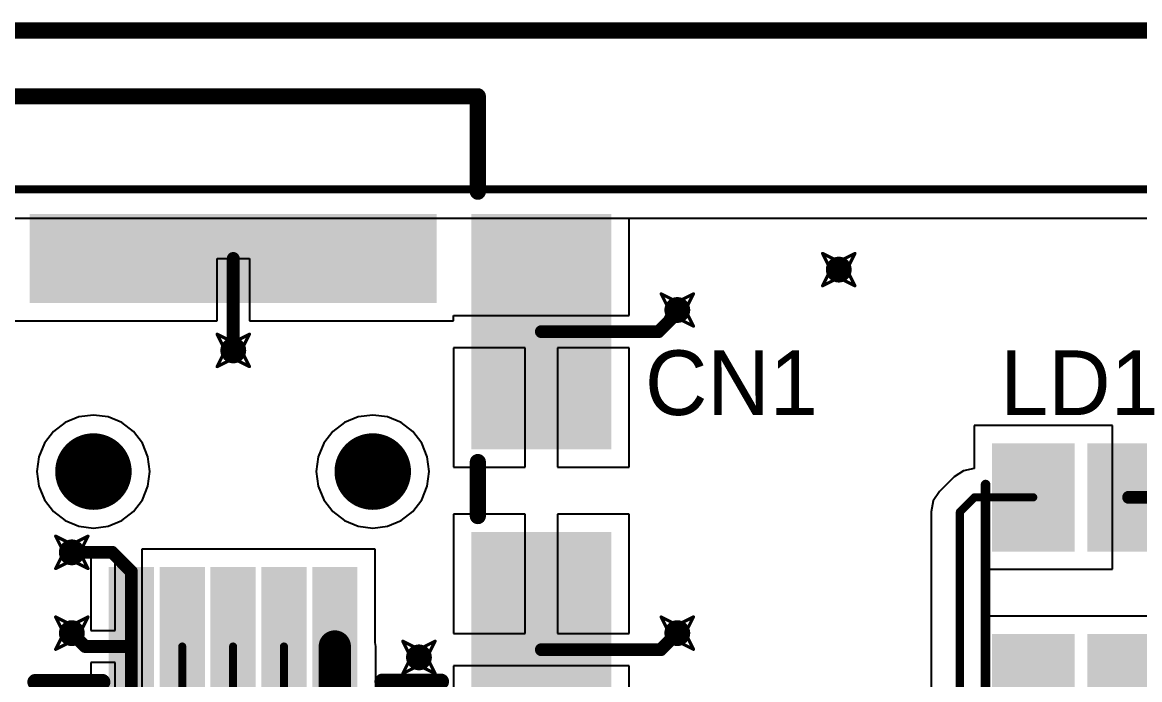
# Model space of a CAD drawing. Header units: millimetres. Extents: x 2.26 to 6.57, y 1.2 to 4.64.
# Drawn here: x 4.203 to 4.895, y 4.149 to 4.556 of the extents above; entities that cross this region are included whole.
import ezdxf

# ---------------------------------------------------------------- set-up
doc = ezdxf.new("R2010")
doc.units = ezdxf.units.MM
doc.header["$MEASUREMENT"] = 0
for name, color, linetype in [('BottomLayer', 5, 'Continuous'), ('BottomSolder', 6, 'Continuous'), ('DrillDrawing', 1, 'Continuous'), ('KeepOutLayer', 6, 'Continuous'), ('Mechanical1', 6, 'Continuous'), ('MultiLayer', 9, 'Continuous'), ('PadHoleLayer', 156, 'Continuous'), ('TopLayer', 1, 'Continuous'), ('TopOverlay', 2, 'Continuous'), ('TopPaste', 8, 'Continuous'), ('TopSolder', 216, 'Continuous'), ('ViaHoleLayer', 16, 'Continuous')]:
    doc.layers.add(name, color=color, linetype=linetype)

# ---------------------------------------------------------------- blocks, each defined once
blk = doc.blocks.new('USB_MINI_B_SMD_90')
at = {"layer": 'BottomLayer', "const_width": 0.01969}
for points in [[(-0.09646, 0, 1), (-0.07677, 0, 1)], [(0.07654, 0, 1), (0.09623, 0, 1)]]:
    blk.add_lwpolyline(points, format="xyb", close=True, dxfattribs=at)
at = {"layer": 'BottomSolder', "const_width": 0.02369}
for points in [[(-0.09846, 0, 1), (-0.07477, 0, 1)], [(0.07454, 0, 1), (0.09823, 0, 1)]]:
    blk.add_lwpolyline(points, format="xyb", close=True, dxfattribs=at)
at = {"layer": 'MultiLayer', "const_width": 0.01969}
for points in [[(-0.09646, 0, 1), (-0.07677, 0, 1)], [(0.07654, 0, 1), (0.09623, 0, 1)]]:
    blk.add_lwpolyline(points, format="xyb", close=True, dxfattribs=at)
at = {"layer": 'PadHoleLayer', "const_width": 0.01969}
for points in [[(-0.09646, 0, 1), (-0.07677, 0, 1)], [(0.07654, 0, 1), (0.09623, 0, 1)]]:
    blk.add_lwpolyline(points, format="xyb", close=True, dxfattribs=at)
at = {"layer": 'TopLayer', "const_width": 0.01969}
for points in [[(-0.09646, 0, 1), (-0.07677, 0, 1)], [(0.07654, 0, 1), (0.09623, 0, 1)]]:
    blk.add_lwpolyline(points, format="xyb", close=True, dxfattribs=at)
at = {"layer": 'TopLayer'}
for points in [[(-0.15168, 0.01772), (-0.15168, 0.15551), (-0.23042, 0.01772), (-0.23042, 0.15551)], [(-0.12205, 0.10827), (0.12205, 0.10827), (-0.12205, 0.15551), (0.12205, 0.15551)], [(0.23021, 0.01772), (0.23021, 0.15551), (0.15147, 0.01772), (0.15147, 0.15551)], [(-0.15168, -0.17913), (-0.15168, -0.04134), (-0.23042, -0.17913), (-0.23042, -0.04134)], [(0.23021, -0.17913), (0.23021, -0.04134), (0.15147, -0.17913), (0.15147, -0.04134)], [(-0.05311, -0.15354), (-0.05311, -0.06299), (-0.07311, -0.15354), (-0.07311, -0.06299)], [(-0.02161, -0.15354), (-0.02161, -0.06299), (-0.04161, -0.15354), (-0.04161, -0.06299)], [(0.00989, -0.15354), (0.00989, -0.06299), (-0.01011, -0.15354), (-0.01011, -0.06299)], [(0.04139, -0.15354), (0.04139, -0.06299), (0.02139, -0.15354), (0.02139, -0.06299)], [(0.07289, -0.15354), (0.07289, -0.06299), (0.05289, -0.15354), (0.05289, -0.06299)]]:
    blk.add_solid(points, dxfattribs=at)
at = {"layer": 'TopOverlay', "const_width": 0.01}
for points in [[(-0.15168, 0.17126), (-0.15168, 0.23228)], [(-0.15168, 0.23228), (0.15147, 0.23228)], [(0.15147, 0.17323), (0.15147, 0.23228)], [(0.15147, -0.02756), (0.15147, 0.00591)], [(-0.15168, -0.02756), (-0.15168, 0)], [(-0.12255, -0.13025), (-0.08111, -0.13025)], [(0.09241, -0.13), (0.12864, -0.13)], [(0.09798, -0.16743), (0.11798, -0.14743)], [(0.11798, -0.18743), (0.11798, -0.14743)], [(0.09798, -0.16743), (0.11798, -0.18743)]]:
    blk.add_lwpolyline(points, dxfattribs=at)
at = {"layer": 'TopOverlay', "const_width": 0.005}
for points in [[(-0.15418, 0.23228, 1), (-0.14918, 0.23228, 1)], [(-0.15418, 0.23228, 1), (-0.14918, 0.23228, 1)], [(0.14897, 0.23228, 1), (0.15397, 0.23228, 1)], [(0.14897, 0.23228, 1), (0.15397, 0.23228, 1)], [(-0.15418, 0.17126, 1), (-0.14918, 0.17126, 1)], [(0.14897, 0.17323, 1), (0.15397, 0.17323, 1)], [(0.14897, 0.00591, 1), (0.15397, 0.00591, 1)], [(-0.15418, 0, 1), (-0.14918, 0, 1)], [(-0.15418, -0.02756, 1), (-0.14918, -0.02756, 1)], [(0.14897, -0.02756, 1), (0.15397, -0.02756, 1)], [(-0.12505, -0.13025, 1), (-0.12005, -0.13025, 1)], [(-0.08361, -0.13025, 1), (-0.07861, -0.13025, 1)], [(0.08991, -0.13, 1), (0.09491, -0.13, 1)], [(0.12614, -0.13, 1), (0.13114, -0.13, 1)], [(0.11548, -0.14743, 1), (0.12048, -0.14743, 1)], [(0.11548, -0.14743, 1), (0.12048, -0.14743, 1)], [(0.09548, -0.16743, 1), (0.10048, -0.16743, 1)], [(0.09548, -0.16743, 1), (0.10048, -0.16743, 1)], [(0.11548, -0.18743, 1), (0.12048, -0.18743, 1)], [(0.11548, -0.18743, 1), (0.12048, -0.18743, 1)]]:
    blk.add_lwpolyline(points, format="xyb", close=True, dxfattribs=at)
at = {"layer": 'TopPaste'}
for points in [[(-0.15168, 0.01772), (-0.15168, 0.15551), (-0.23042, 0.01772), (-0.23042, 0.15551)], [(-0.12205, 0.10827), (0.12205, 0.10827), (-0.12205, 0.15551), (0.12205, 0.15551)], [(0.23021, 0.01772), (0.23021, 0.15551), (0.15147, 0.01772), (0.15147, 0.15551)], [(-0.15168, -0.17913), (-0.15168, -0.04134), (-0.23042, -0.17913), (-0.23042, -0.04134)], [(0.23021, -0.17913), (0.23021, -0.04134), (0.15147, -0.17913), (0.15147, -0.04134)], [(-0.05311, -0.15354), (-0.05311, -0.06299), (-0.07311, -0.15354), (-0.07311, -0.06299)], [(-0.02161, -0.15354), (-0.02161, -0.06299), (-0.04161, -0.15354), (-0.04161, -0.06299)], [(0.00989, -0.15354), (0.00989, -0.06299), (-0.01011, -0.15354), (-0.01011, -0.06299)], [(0.04139, -0.15354), (0.04139, -0.06299), (0.02139, -0.15354), (0.02139, -0.06299)], [(0.07289, -0.15354), (0.07289, -0.06299), (0.05289, -0.15354), (0.05289, -0.06299)]]:
    blk.add_solid(points, dxfattribs=at)
at = {"layer": 'TopSolder', "const_width": 0.02369}
for points in [[(-0.09846, 0, 1), (-0.07477, 0, 1)], [(0.07454, 0, 1), (0.09823, 0, 1)]]:
    blk.add_lwpolyline(points, format="xyb", close=True, dxfattribs=at)
at = {"layer": 'TopSolder'}
for points in [[(-0.14768, 0.01372), (-0.14768, 0.15951), (-0.23442, 0.01372), (-0.23442, 0.15951)], [(-0.12605, 0.10427), (0.12605, 0.10427), (-0.12605, 0.15951), (0.12605, 0.15951)], [(0.23421, 0.01372), (0.23421, 0.15951), (0.14747, 0.01372), (0.14747, 0.15951)], [(-0.14768, -0.18313), (-0.14768, -0.03734), (-0.23442, -0.18313), (-0.23442, -0.03734)], [(0.23421, -0.18313), (0.23421, -0.03734), (0.14747, -0.18313), (0.14747, -0.03734)], [(-0.04911, -0.15754), (-0.04911, -0.05899), (-0.07711, -0.15754), (-0.07711, -0.05899)], [(-0.01761, -0.15754), (-0.01761, -0.05899), (-0.04561, -0.15754), (-0.04561, -0.05899)], [(0.01389, -0.15754), (0.01389, -0.05899), (-0.01411, -0.15754), (-0.01411, -0.05899)], [(0.04539, -0.15754), (0.04539, -0.05899), (0.01739, -0.15754), (0.01739, -0.05899)], [(0.07689, -0.15754), (0.07689, -0.05899), (0.04889, -0.15754), (0.04889, -0.05899)]]:
    blk.add_solid(points, dxfattribs=at)
blk = doc.blocks.new('HSMF_A201_96')
at = {"layer": 'TopLayer'}
for points in [[(-0.08858, 0.05118), (-0.08858, 0.00787), (-0.02953, 0.05118), (-0.02953, 0.00787)], [(0.02953, 0.05118), (0.02953, 0.00787), (0.08858, 0.05118), (0.08858, 0.00787)], [(-0.08858, -0.00787), (-0.08858, -0.05118), (-0.02953, -0.00787), (-0.02953, -0.05118)], [(0.02953, -0.00787), (0.02953, -0.05118), (0.08858, -0.00787), (0.08858, -0.05118)]]:
    blk.add_solid(points, dxfattribs=at)
at = {"layer": 'TopOverlay'}
for points, const_width in [([(-0.05761, 0.075, 1), (-0.06223, 0.075, 1)], 0.00984), ([(-0.06469, 0.075, 1), (-0.05977, 0.075, 1)], 0.00492), ([(-0.06008, 0.075, 1), (-0.05515, 0.075, 1)], 0.00492), ([(-0.10252, 0.05906, 1), (-0.09937, 0.05906, 1)], 0.00315), ([(-0.10157, 0.05906, 1), (-0.09843, 0.05906, 1)], 0.00315), ([(-0.06843, 0.05906, 1), (-0.06543, 0.05906, 1)], 0.003), ([(-0.04094, 0.05906, 1), (-0.0378, 0.05906, 1)], 0.00315), ([(0.06543, 0.05906, 1), (0.06843, 0.05906, 1)], 0.003), ([(-0.11126, 0.05031, 1), (-0.10811, 0.05031, 1)], 0.00315), ([(-0.06843, -0.05906, 1), (-0.06543, -0.05906, 1)], 0.003), ([(0.06543, -0.05906, 1), (0.06843, -0.05906, 1)], 0.003)]:
    blk.add_lwpolyline(points, format="xyb", close=True, dxfattribs=dict(at, const_width=const_width))
for points, const_width in [([(-0.10969, 0.05031), (-0.10094, 0.05906)], 0.0063), ([(-0.03937, 0.05906), (-0.1, 0.05906)], 0.0063), ([(0.06693, 0.05906), (-0.06693, 0.05906)], 0.006), ([(0.06693, -0.05906), (-0.06693, -0.05906)], 0.006)]:
    blk.add_lwpolyline(points, dxfattribs=dict(at, const_width=const_width))
at = {"layer": 'TopPaste'}
for points in [[(-0.08858, 0.05118), (-0.08858, 0.00787), (-0.02953, 0.05118), (-0.02953, 0.00787)], [(0.02953, 0.05118), (0.02953, 0.00787), (0.08858, 0.05118), (0.08858, 0.00787)], [(-0.08858, -0.00787), (-0.08858, -0.05118), (-0.02953, -0.00787), (-0.02953, -0.05118)], [(0.02953, -0.00787), (0.02953, -0.05118), (0.08858, -0.00787), (0.08858, -0.05118)]]:
    blk.add_solid(points, dxfattribs=at)
at = {"layer": 'TopSolder'}
for points in [[(-0.09258, 0.05518), (-0.09258, 0.00387), (-0.02553, 0.05518), (-0.02553, 0.00387)], [(0.02553, 0.05518), (0.02553, 0.00387), (0.09258, 0.05518), (0.09258, 0.00387)], [(-0.09258, -0.00387), (-0.09258, -0.05518), (-0.02553, -0.00387), (-0.02553, -0.05518)], [(0.02553, -0.00387), (0.02553, -0.05518), (0.09258, -0.00387), (0.09258, -0.05518)]]:
    blk.add_solid(points, dxfattribs=at)

msp = doc.modelspace()

# ---------------------------------------------------------------- linework, layer by layer
at = {"layer": 'BottomLayer'}
for p, q in [((2.55906, 4.43491), (5.15748, 4.43491)), ((4.2376, 4.31194), (4.22916, 4.30845)), ((4.24665, 4.31313), (4.2376, 4.31194)), ((4.25571, 4.31194), (4.24665, 4.31313)), ((4.26415, 4.30845), (4.25571, 4.31194)), ((4.4106, 4.31194), (4.40216, 4.30845)), ((4.41965, 4.31313), (4.4106, 4.31194)), ((4.42871, 4.31194), (4.41965, 4.31313)), ((4.43715, 4.30845), (4.42871, 4.31194)), ((4.22916, 4.30845), (4.22192, 4.30289)), ((4.27139, 4.30289), (4.26415, 4.30845)), ((4.40216, 4.30845), (4.39492, 4.30289)), ((4.44439, 4.30289), (4.43715, 4.30845)), ((4.22192, 4.30289), (4.21636, 4.29564)), ((4.27695, 4.29564), (4.27139, 4.30289)), ((4.39492, 4.30289), (4.38936, 4.29564)), ((4.44995, 4.29564), (4.44439, 4.30289)), ((4.21636, 4.29564), (4.21286, 4.2872)), ((4.28045, 4.2872), (4.27695, 4.29564)), ((4.38936, 4.29564), (4.38586, 4.2872)), ((4.45345, 4.2872), (4.44995, 4.29564)), ((4.21286, 4.2872), (4.21167, 4.27815)), ((4.28164, 4.27815), (4.28045, 4.2872)), ((4.38586, 4.2872), (4.38467, 4.27815)), ((4.45464, 4.27815), (4.45345, 4.2872)), ((4.21167, 4.27815), (4.21286, 4.2691)), ((4.28045, 4.2691), (4.28164, 4.27815)), ((4.38467, 4.27815), (4.38586, 4.2691)), ((4.45345, 4.2691), (4.45464, 4.27815)), ((4.21286, 4.2691), (4.21636, 4.26066)), ((4.27695, 4.26066), (4.28045, 4.2691)), ((4.38586, 4.2691), (4.38936, 4.26066)), ((4.44995, 4.26066), (4.45345, 4.2691)), ((4.21636, 4.26066), (4.22192, 4.25341)), ((4.27139, 4.25341), (4.27695, 4.26066)), ((4.38936, 4.26066), (4.39492, 4.25341)), ((4.44439, 4.25341), (4.44995, 4.26066)), ((4.22192, 4.25341), (4.22916, 4.24785)), ((4.26415, 4.24785), (4.27139, 4.25341)), ((4.39492, 4.25341), (4.40216, 4.24785)), ((4.43715, 4.24785), (4.44439, 4.25341)), ((4.22916, 4.24785), (4.2376, 4.24436)), ((4.2376, 4.24436), (4.24665, 4.24317)), ((4.24665, 4.24317), (4.25571, 4.24436)), ((4.25571, 4.24436), (4.26415, 4.24785)), ((4.40216, 4.24785), (4.4106, 4.24436)), ((4.4106, 4.24436), (4.41965, 4.24317)), ((4.41965, 4.24317), (4.42871, 4.24436)), ((4.42871, 4.24436), (4.43715, 4.24785))]:
    msp.add_line(p, q, dxfattribs=at)
at = {"layer": 'BottomLayer', "const_width": 0.008}
for points in [[(4.70427, 4.40315, 1), (4.71227, 4.40315, 1)], [(4.60427, 4.37815, 1), (4.61227, 4.37815, 1)], [(4.32927, 4.35315, 1), (4.33727, 4.35315, 1)], [(4.22927, 4.22815, 1), (4.23727, 4.22815, 1)], [(4.22927, 4.17815, 1), (4.23727, 4.17815, 1)], [(4.60427, 4.17815, 1), (4.61227, 4.17815, 1)], [(4.44427, 4.16315, 1), (4.45227, 4.16315, 1)]]:
    msp.add_lwpolyline(points, format="xyb", close=True, dxfattribs=at)
at = {"layer": 'DrillDrawing'}
for points, const_width in [([(3.99822, 4.55118), (5.23622, 4.55118)], 0.01), ([(4.69827, 4.41315), (4.70827, 4.40815)], 0.002), ([(4.69827, 4.41315), (4.70327, 4.40315)], 0.002), ([(4.70827, 4.40815), (4.71827, 4.41315)], 0.002), ([(4.71327, 4.40315), (4.71827, 4.41315)], 0.002), ([(4.69827, 4.39315), (4.70327, 4.40315)], 0.002), ([(4.71327, 4.40315), (4.71827, 4.39315)], 0.002), ([(4.69827, 4.39315), (4.70827, 4.39815)], 0.002), ([(4.70827, 4.39815), (4.71827, 4.39315)], 0.002), ([(4.59827, 4.38815), (4.60827, 4.38315)], 0.002), ([(4.59827, 4.38815), (4.60327, 4.37815)], 0.002), ([(4.60827, 4.38315), (4.61827, 4.38815)], 0.002), ([(4.61327, 4.37815), (4.61827, 4.38815)], 0.002), ([(4.59827, 4.36815), (4.60327, 4.37815)], 0.002), ([(4.59827, 4.36815), (4.60827, 4.37315)], 0.002), ([(4.60827, 4.37315), (4.61827, 4.36815)], 0.002), ([(4.61327, 4.37815), (4.61827, 4.36815)], 0.002), ([(4.32327, 4.36315), (4.33327, 4.35815)], 0.002), ([(4.32327, 4.36315), (4.32827, 4.35315)], 0.002), ([(4.33327, 4.35815), (4.34327, 4.36315)], 0.002), ([(4.33827, 4.35315), (4.34327, 4.36315)], 0.002), ([(4.32327, 4.34315), (4.32827, 4.35315)], 0.002), ([(4.33827, 4.35315), (4.34327, 4.34315)], 0.002), ([(4.32327, 4.34315), (4.33327, 4.34815)], 0.002), ([(4.33327, 4.34815), (4.34327, 4.34315)], 0.002), ([(4.23665, 4.28815), (4.25665, 4.28815)], 0.002), ([(4.23665, 4.26815), (4.23665, 4.28815)], 0.002), ([(4.25665, 4.26815), (4.25665, 4.28815)], 0.002), ([(4.40965, 4.28815), (4.42965, 4.28815)], 0.002), ([(4.40965, 4.26815), (4.40965, 4.28815)], 0.002), ([(4.42965, 4.26815), (4.42965, 4.28815)], 0.002), ([(4.23665, 4.26815), (4.25665, 4.26815)], 0.002), ([(4.40965, 4.26815), (4.42965, 4.26815)], 0.002), ([(4.22327, 4.23815), (4.23327, 4.23315)], 0.002), ([(4.22327, 4.23815), (4.22827, 4.22815)], 0.002), ([(4.23327, 4.23315), (4.24327, 4.23815)], 0.002), ([(4.23827, 4.22815), (4.24327, 4.23815)], 0.002), ([(4.22327, 4.21815), (4.22827, 4.22815)], 0.002), ([(4.23827, 4.22815), (4.24327, 4.21815)], 0.002), ([(4.22327, 4.21815), (4.23327, 4.22315)], 0.002), ([(4.23327, 4.22315), (4.24327, 4.21815)], 0.002), ([(4.22327, 4.18815), (4.23327, 4.18315)], 0.002), ([(4.22327, 4.18815), (4.22827, 4.17815)], 0.002), ([(4.23327, 4.18315), (4.24327, 4.18815)], 0.002), ([(4.23827, 4.17815), (4.24327, 4.18815)], 0.002), ([(4.59827, 4.18815), (4.60827, 4.18315)], 0.002), ([(4.59827, 4.18815), (4.60327, 4.17815)], 0.002), ([(4.60827, 4.18315), (4.61827, 4.18815)], 0.002), ([(4.61327, 4.17815), (4.61827, 4.18815)], 0.002), ([(4.22327, 4.16815), (4.22827, 4.17815)], 0.002), ([(4.22327, 4.16815), (4.23327, 4.17315)], 0.002), ([(4.23327, 4.17315), (4.24327, 4.16815)], 0.002), ([(4.23827, 4.17815), (4.24327, 4.16815)], 0.002), ([(4.43827, 4.17315), (4.44827, 4.16815)], 0.002), ([(4.43827, 4.17315), (4.44327, 4.16315)], 0.002), ([(4.44827, 4.16815), (4.45827, 4.17315)], 0.002), ([(4.45327, 4.16315), (4.45827, 4.17315)], 0.002), ([(4.59827, 4.16815), (4.60327, 4.17815)], 0.002), ([(4.59827, 4.16815), (4.60827, 4.17315)], 0.002), ([(4.60827, 4.17315), (4.61827, 4.16815)], 0.002), ([(4.61327, 4.17815), (4.61827, 4.16815)], 0.002), ([(4.43827, 4.15315), (4.44327, 4.16315)], 0.002), ([(4.43827, 4.15315), (4.44827, 4.15815)], 0.002), ([(4.44827, 4.15815), (4.45827, 4.15315)], 0.002), ([(4.45327, 4.16315), (4.45827, 4.15315)], 0.002)]:
    msp.add_lwpolyline(points, dxfattribs=dict(at, const_width=const_width))
at = {"layer": 'DrillDrawing', "const_width": 0.001}
for points in [[(4.69777, 4.41315, 1), (4.69877, 4.41315, 1)], [(4.69777, 4.41315, 1), (4.69877, 4.41315, 1)], [(4.70777, 4.40815, 1), (4.70877, 4.40815, 1)], [(4.70777, 4.40815, 1), (4.70877, 4.40815, 1)], [(4.71777, 4.41315, 1), (4.71877, 4.41315, 1)], [(4.71777, 4.41315, 1), (4.71877, 4.41315, 1)], [(4.70277, 4.40315, 1), (4.70377, 4.40315, 1)], [(4.70277, 4.40315, 1), (4.70377, 4.40315, 1)], [(4.71277, 4.40315, 1), (4.71377, 4.40315, 1)], [(4.71277, 4.40315, 1), (4.71377, 4.40315, 1)], [(4.69777, 4.39315, 1), (4.69877, 4.39315, 1)], [(4.69777, 4.39315, 1), (4.69877, 4.39315, 1)], [(4.70777, 4.39815, 1), (4.70877, 4.39815, 1)], [(4.70777, 4.39815, 1), (4.70877, 4.39815, 1)], [(4.71777, 4.39315, 1), (4.71877, 4.39315, 1)], [(4.71777, 4.39315, 1), (4.71877, 4.39315, 1)], [(4.59777, 4.38815, 1), (4.59877, 4.38815, 1)], [(4.59777, 4.38815, 1), (4.59877, 4.38815, 1)], [(4.61777, 4.38815, 1), (4.61877, 4.38815, 1)], [(4.61777, 4.38815, 1), (4.61877, 4.38815, 1)], [(4.60777, 4.38315, 1), (4.60877, 4.38315, 1)], [(4.60777, 4.38315, 1), (4.60877, 4.38315, 1)], [(4.60277, 4.37815, 1), (4.60377, 4.37815, 1)], [(4.60277, 4.37815, 1), (4.60377, 4.37815, 1)], [(4.60777, 4.37315, 1), (4.60877, 4.37315, 1)], [(4.60777, 4.37315, 1), (4.60877, 4.37315, 1)], [(4.61277, 4.37815, 1), (4.61377, 4.37815, 1)], [(4.61277, 4.37815, 1), (4.61377, 4.37815, 1)], [(4.59777, 4.36815, 1), (4.59877, 4.36815, 1)], [(4.59777, 4.36815, 1), (4.59877, 4.36815, 1)], [(4.61777, 4.36815, 1), (4.61877, 4.36815, 1)], [(4.61777, 4.36815, 1), (4.61877, 4.36815, 1)], [(4.32277, 4.36315, 1), (4.32377, 4.36315, 1)], [(4.32277, 4.36315, 1), (4.32377, 4.36315, 1)], [(4.34277, 4.36315, 1), (4.34377, 4.36315, 1)], [(4.34277, 4.36315, 1), (4.34377, 4.36315, 1)], [(4.32777, 4.35315, 1), (4.32877, 4.35315, 1)], [(4.32777, 4.35315, 1), (4.32877, 4.35315, 1)], [(4.33277, 4.35815, 1), (4.33377, 4.35815, 1)], [(4.33277, 4.35815, 1), (4.33377, 4.35815, 1)], [(4.33777, 4.35315, 1), (4.33877, 4.35315, 1)], [(4.33777, 4.35315, 1), (4.33877, 4.35315, 1)], [(4.33277, 4.34815, 1), (4.33377, 4.34815, 1)], [(4.33277, 4.34815, 1), (4.33377, 4.34815, 1)], [(4.32277, 4.34315, 1), (4.32377, 4.34315, 1)], [(4.32277, 4.34315, 1), (4.32377, 4.34315, 1)], [(4.34277, 4.34315, 1), (4.34377, 4.34315, 1)], [(4.34277, 4.34315, 1), (4.34377, 4.34315, 1)], [(4.23615, 4.28815, 1), (4.23715, 4.28815, 1)], [(4.23615, 4.28815, 1), (4.23715, 4.28815, 1)], [(4.25615, 4.28815, 1), (4.25715, 4.28815, 1)], [(4.25615, 4.28815, 1), (4.25715, 4.28815, 1)], [(4.40915, 4.28815, 1), (4.41015, 4.28815, 1)], [(4.40915, 4.28815, 1), (4.41015, 4.28815, 1)], [(4.42915, 4.28815, 1), (4.43015, 4.28815, 1)], [(4.42915, 4.28815, 1), (4.43015, 4.28815, 1)], [(4.23615, 4.26815, 1), (4.23715, 4.26815, 1)], [(4.23615, 4.26815, 1), (4.23715, 4.26815, 1)], [(4.25615, 4.26815, 1), (4.25715, 4.26815, 1)], [(4.25615, 4.26815, 1), (4.25715, 4.26815, 1)], [(4.40915, 4.26815, 1), (4.41015, 4.26815, 1)], [(4.40915, 4.26815, 1), (4.41015, 4.26815, 1)], [(4.42915, 4.26815, 1), (4.43015, 4.26815, 1)], [(4.42915, 4.26815, 1), (4.43015, 4.26815, 1)], [(4.22277, 4.23815, 1), (4.22377, 4.23815, 1)], [(4.22277, 4.23815, 1), (4.22377, 4.23815, 1)], [(4.24277, 4.23815, 1), (4.24377, 4.23815, 1)], [(4.24277, 4.23815, 1), (4.24377, 4.23815, 1)], [(4.22777, 4.22815, 1), (4.22877, 4.22815, 1)], [(4.22777, 4.22815, 1), (4.22877, 4.22815, 1)], [(4.23277, 4.23315, 1), (4.23377, 4.23315, 1)], [(4.23277, 4.23315, 1), (4.23377, 4.23315, 1)], [(4.23777, 4.22815, 1), (4.23877, 4.22815, 1)], [(4.23777, 4.22815, 1), (4.23877, 4.22815, 1)], [(4.23277, 4.22315, 1), (4.23377, 4.22315, 1)], [(4.23277, 4.22315, 1), (4.23377, 4.22315, 1)], [(4.22277, 4.21815, 1), (4.22377, 4.21815, 1)], [(4.22277, 4.21815, 1), (4.22377, 4.21815, 1)], [(4.24277, 4.21815, 1), (4.24377, 4.21815, 1)], [(4.24277, 4.21815, 1), (4.24377, 4.21815, 1)], [(4.22277, 4.18815, 1), (4.22377, 4.18815, 1)], [(4.22277, 4.18815, 1), (4.22377, 4.18815, 1)], [(4.24277, 4.18815, 1), (4.24377, 4.18815, 1)], [(4.24277, 4.18815, 1), (4.24377, 4.18815, 1)], [(4.59777, 4.18815, 1), (4.59877, 4.18815, 1)], [(4.59777, 4.18815, 1), (4.59877, 4.18815, 1)], [(4.61777, 4.18815, 1), (4.61877, 4.18815, 1)], [(4.61777, 4.18815, 1), (4.61877, 4.18815, 1)], [(4.23277, 4.18315, 1), (4.23377, 4.18315, 1)], [(4.23277, 4.18315, 1), (4.23377, 4.18315, 1)], [(4.60777, 4.18315, 1), (4.60877, 4.18315, 1)], [(4.60777, 4.18315, 1), (4.60877, 4.18315, 1)], [(4.22777, 4.17815, 1), (4.22877, 4.17815, 1)], [(4.22777, 4.17815, 1), (4.22877, 4.17815, 1)], [(4.23277, 4.17315, 1), (4.23377, 4.17315, 1)], [(4.23277, 4.17315, 1), (4.23377, 4.17315, 1)], [(4.23777, 4.17815, 1), (4.23877, 4.17815, 1)], [(4.23777, 4.17815, 1), (4.23877, 4.17815, 1)], [(4.43777, 4.17315, 1), (4.43877, 4.17315, 1)], [(4.43777, 4.17315, 1), (4.43877, 4.17315, 1)], [(4.45777, 4.17315, 1), (4.45877, 4.17315, 1)], [(4.45777, 4.17315, 1), (4.45877, 4.17315, 1)], [(4.60277, 4.17815, 1), (4.60377, 4.17815, 1)], [(4.60277, 4.17815, 1), (4.60377, 4.17815, 1)], [(4.60777, 4.17315, 1), (4.60877, 4.17315, 1)], [(4.60777, 4.17315, 1), (4.60877, 4.17315, 1)], [(4.61277, 4.17815, 1), (4.61377, 4.17815, 1)], [(4.61277, 4.17815, 1), (4.61377, 4.17815, 1)], [(4.22277, 4.16815, 1), (4.22377, 4.16815, 1)], [(4.22277, 4.16815, 1), (4.22377, 4.16815, 1)], [(4.24277, 4.16815, 1), (4.24377, 4.16815, 1)], [(4.24277, 4.16815, 1), (4.24377, 4.16815, 1)], [(4.44777, 4.16815, 1), (4.44877, 4.16815, 1)], [(4.44777, 4.16815, 1), (4.44877, 4.16815, 1)], [(4.59777, 4.16815, 1), (4.59877, 4.16815, 1)], [(4.59777, 4.16815, 1), (4.59877, 4.16815, 1)], [(4.61777, 4.16815, 1), (4.61877, 4.16815, 1)], [(4.61777, 4.16815, 1), (4.61877, 4.16815, 1)], [(4.44277, 4.16315, 1), (4.44377, 4.16315, 1)], [(4.44277, 4.16315, 1), (4.44377, 4.16315, 1)], [(4.44777, 4.15815, 1), (4.44877, 4.15815, 1)], [(4.44777, 4.15815, 1), (4.44877, 4.15815, 1)], [(4.45277, 4.16315, 1), (4.45377, 4.16315, 1)], [(4.45277, 4.16315, 1), (4.45377, 4.16315, 1)], [(4.43777, 4.15315, 1), (4.43877, 4.15315, 1)], [(4.43777, 4.15315, 1), (4.43877, 4.15315, 1)], [(4.45777, 4.15315, 1), (4.45877, 4.15315, 1)], [(4.45777, 4.15315, 1), (4.45877, 4.15315, 1)]]:
    msp.add_lwpolyline(points, format="xyb", close=True, dxfattribs=at)
at = {"layer": 'KeepOutLayer', "const_width": 0.005}
msp.add_lwpolyline([(2.55906, 4.45276), (5.15748, 4.45276)], dxfattribs=at)
at = {"layer": 'Mechanical1'}
msp.add_line((2.55906, 4.45276), (5.15748, 4.45276), dxfattribs=at)
at = {"layer": 'MultiLayer', "const_width": 0.008}
for points in [[(4.70427, 4.40315, 1), (4.71227, 4.40315, 1)], [(4.60427, 4.37815, 1), (4.61227, 4.37815, 1)], [(4.32927, 4.35315, 1), (4.33727, 4.35315, 1)], [(4.22927, 4.22815, 1), (4.23727, 4.22815, 1)], [(4.22927, 4.17815, 1), (4.23727, 4.17815, 1)], [(4.60427, 4.17815, 1), (4.61227, 4.17815, 1)], [(4.44427, 4.16315, 1), (4.45227, 4.16315, 1)]]:
    msp.add_lwpolyline(points, format="xyb", close=True, dxfattribs=at)
at = {"layer": 'TopLayer'}
for p, q in [((4.57848, 4.37476), (4.57848, 4.43491)), ((4.57848, 4.43491), (5.15748, 4.43491)), ((4.32327, 4.37142), (4.32327, 4.41005)), ((4.32327, 4.41005), (4.34327, 4.41005)), ((4.34327, 4.41005), (4.34327, 4.37142)), ((4.46973, 4.37142), (4.46973, 4.37476)), ((4.46973, 4.37476), (4.57848, 4.37476)), ((4.19659, 4.37142), (4.32327, 4.37142)), ((4.34327, 4.37142), (4.46973, 4.37142)), ((4.51411, 4.35476), (4.46974, 4.35476)), ((4.46974, 4.35476), (4.46974, 4.28087)), ((4.51411, 4.28087), (4.51411, 4.35476)), ((4.57848, 4.35476), (4.53411, 4.35476)), ((4.53411, 4.35476), (4.53411, 4.28087)), ((4.57848, 4.28087), (4.57848, 4.35476)), ((4.2376, 4.31194), (4.22916, 4.30845)), ((4.24665, 4.31313), (4.2376, 4.31194)), ((4.25571, 4.31194), (4.24665, 4.31313)), ((4.26415, 4.30845), (4.25571, 4.31194)), ((4.4106, 4.31194), (4.40216, 4.30845)), ((4.41965, 4.31313), (4.4106, 4.31194)), ((4.42871, 4.31194), (4.41965, 4.31313)), ((4.43715, 4.30845), (4.42871, 4.31194)), ((4.22916, 4.30845), (4.22192, 4.30289)), ((4.27139, 4.30289), (4.26415, 4.30845)), ((4.40216, 4.30845), (4.39492, 4.30289)), ((4.44439, 4.30289), (4.43715, 4.30845)), ((4.8778, 4.30673), (4.79209, 4.30673)), ((4.79209, 4.30673), (4.79209, 4.28)), ((4.8778, 4.26219), (4.8778, 4.30673)), ((4.22192, 4.30289), (4.21636, 4.29564)), ((4.27695, 4.29564), (4.27139, 4.30289)), ((4.39492, 4.30289), (4.38936, 4.29564)), ((4.44995, 4.29564), (4.44439, 4.30289)), ((4.21636, 4.29564), (4.21286, 4.2872)), ((4.28045, 4.2872), (4.27695, 4.29564)), ((4.38936, 4.29564), (4.38586, 4.2872)), ((4.45345, 4.2872), (4.44995, 4.29564)), ((4.21286, 4.2872), (4.21167, 4.27815)), ((4.28164, 4.27815), (4.28045, 4.2872)), ((4.38586, 4.2872), (4.38467, 4.27815)), ((4.45464, 4.27815), (4.45345, 4.2872)), ((4.21167, 4.27815), (4.21286, 4.2691)), ((4.28045, 4.2691), (4.28164, 4.27815)), ((4.38467, 4.27815), (4.38586, 4.2691)), ((4.45345, 4.2691), (4.45464, 4.27815)), ((4.46974, 4.28087), (4.51411, 4.28087)), ((4.53411, 4.28087), (4.57848, 4.28087)), ((4.78549, 4.27869), (4.77971, 4.27482)), ((4.79209, 4.28), (4.78549, 4.27869)), ((4.77971, 4.27482), (4.77065, 4.26577)), ((4.77971, 4.27482), (4.77971, 4.27482)), ((4.21286, 4.2691), (4.21636, 4.26066)), ((4.27695, 4.26066), (4.28045, 4.2691)), ((4.38586, 4.2691), (4.38936, 4.26066)), ((4.44995, 4.26066), (4.45345, 4.2691)), ((4.77065, 4.26577), (4.76678, 4.25998)), ((4.21636, 4.26066), (4.22192, 4.25341)), ((4.27139, 4.25341), (4.27695, 4.26066)), ((4.38936, 4.26066), (4.39492, 4.25341)), ((4.44439, 4.25341), (4.44995, 4.26066)), ((4.76678, 4.25998), (4.76542, 4.25315)), ((4.8778, 4.21768), (4.8778, 4.26219)), ((4.22192, 4.25341), (4.22916, 4.24785)), ((4.26415, 4.24785), (4.27139, 4.25341)), ((4.39492, 4.25341), (4.40216, 4.24785)), ((4.43715, 4.24785), (4.44439, 4.25341)), ((4.51411, 4.25181), (4.46974, 4.25181)), ((4.46974, 4.25181), (4.46974, 4.17791)), ((4.51411, 4.17791), (4.51411, 4.25181)), ((4.57848, 4.25181), (4.53411, 4.25181)), ((4.53411, 4.25181), (4.53411, 4.17791)), ((4.57848, 4.17791), (4.57848, 4.25181)), ((4.76542, 4.25315), (4.76542, 4.25315)), ((4.76542, 4.25315), (4.76542, 4.25315)), ((4.76542, 4.25315), (4.76542, 4.25315)), ((4.76542, 4.25315), (4.76542, 4.25315)), ((4.76542, 4.25315), (4.76542, 4.03565)), ((4.22916, 4.24785), (4.2376, 4.24436)), ((4.2376, 4.24436), (4.24665, 4.24317)), ((4.24665, 4.24317), (4.25571, 4.24436)), ((4.25571, 4.24436), (4.26415, 4.24785)), ((4.40216, 4.24785), (4.4106, 4.24436)), ((4.4106, 4.24436), (4.41965, 4.24317)), ((4.41965, 4.24317), (4.42871, 4.24436)), ((4.42871, 4.24436), (4.43715, 4.24785)), ((4.26015, 4.23016), (4.24515, 4.23016)), ((4.24515, 4.23016), (4.24515, 4.17988)), ((4.26015, 4.17988), (4.26015, 4.23016)), ((4.42115, 4.23016), (4.27665, 4.23016)), ((4.27665, 4.23016), (4.27665, 4.16987)), ((4.42115, 4.17234), (4.42115, 4.23016)), ((4.80111, 4.18862), (4.80111, 4.21768)), ((4.80111, 4.21768), (4.8778, 4.21768)), ((4.92445, 4.18862), (4.80111, 4.18862)), ((4.24515, 4.17988), (4.26015, 4.17988)), ((4.46974, 4.17791), (4.51411, 4.17791)), ((4.53411, 4.17791), (4.57848, 4.17791)), ((4.27665, 4.16987), (4.27665, 4.10961)), ((4.42164, 4.16988), (4.42115, 4.17234)), ((4.42164, 4.10082), (4.42164, 4.16988)), ((4.26015, 4.15988), (4.24515, 4.15988)), ((4.24515, 4.15988), (4.24515, 4.10961)), ((4.26015, 4.10961), (4.26015, 4.15988)), ((4.57848, 4.15791), (4.46974, 4.15791)), ((4.46974, 4.15791), (4.46974, 4.09682)), ((4.57848, 4.09752), (4.57848, 4.15791))]:
    msp.add_line(p, q, dxfattribs=at)
for points, const_width in [([(4.33327, 4.35315), (4.33327, 4.41004)], 0.008), ([(4.59665, 4.36476), (4.60827, 4.37638)], 0.008), ([(4.60827, 4.37638), (4.60827, 4.37815)], 0.008), ([(4.52411, 4.36476), (4.59665, 4.36476)], 0.008), ([(4.78327, 4.25315), (4.79232, 4.2622)], 0.005), ([(4.79232, 4.2622), (4.82874, 4.2622)], 0.005), ([(4.8878, 4.2622), (5.01732, 4.2622)], 0.008), ([(4.78327, 4.00565), (4.78327, 4.25315)], 0.005), ([(4.23327, 4.22815), (4.25827, 4.22815)], 0.008), ([(4.25827, 4.22815), (4.27015, 4.21626)], 0.008), ([(4.27015, 4.16988), (4.27015, 4.21626)], 0.008), ([(4.23327, 4.17815), (4.24154, 4.16988)], 0.008), ([(4.39615, 4.09026), (4.39615, 4.16988)], 0.02), ([(4.59803, 4.16791), (4.60827, 4.17815)], 0.008), ([(4.24154, 4.16988), (4.27015, 4.16988)], 0.008), ([(4.27015, 4.11504), (4.27015, 4.16988)], 0.008), ([(4.30165, 4.08154), (4.30165, 4.16988)], 0.005), ([(4.33315, 4.00576), (4.33315, 4.16988)], 0.005), ([(4.36465, 4.07176), (4.36465, 4.16988)], 0.005), ([(4.52411, 4.16791), (4.59803, 4.16791)], 0.008)]:
    msp.add_lwpolyline(points, dxfattribs=dict(at, const_width=const_width))
for points, const_width in [([(4.33127, 4.41004, 1), (4.33527, 4.41004, 1)], 0.004), ([(4.70427, 4.40315, 1), (4.71227, 4.40315, 1)], 0.008), ([(4.60427, 4.37815, 1), (4.61227, 4.37815, 1)], 0.008), ([(4.60627, 4.37815, 1), (4.61027, 4.37815, 1)], 0.004), ([(4.60627, 4.37638, 1), (4.61027, 4.37638, 1)], 0.004), ([(4.60627, 4.37638, 1), (4.61027, 4.37638, 1)], 0.004), ([(4.52211, 4.36476, 1), (4.52611, 4.36476, 1)], 0.004), ([(4.59465, 4.36476, 1), (4.59865, 4.36476, 1)], 0.004), ([(4.59465, 4.36476, 1), (4.59865, 4.36476, 1)], 0.004), ([(4.32927, 4.35315, 1), (4.33727, 4.35315, 1)], 0.008), ([(4.33127, 4.35315, 1), (4.33527, 4.35315, 1)], 0.004), ([(4.79107, 4.2622, 1), (4.79357, 4.2622, 1)], 0.0025), ([(4.79107, 4.2622, 1), (4.79357, 4.2622, 1)], 0.0025), ([(4.82749, 4.2622, 1), (4.82999, 4.2622, 1)], 0.0025), ([(4.8858, 4.2622, 1), (4.8898, 4.2622, 1)], 0.004), ([(4.78202, 4.25315, 1), (4.78452, 4.25315, 1)], 0.0025), ([(4.78202, 4.25315, 1), (4.78452, 4.25315, 1)], 0.0025), ([(4.22927, 4.22815, 1), (4.23727, 4.22815, 1)], 0.008), ([(4.23127, 4.22815, 1), (4.23527, 4.22815, 1)], 0.004), ([(4.25627, 4.22815, 1), (4.26027, 4.22815, 1)], 0.004), ([(4.25627, 4.22815, 1), (4.26027, 4.22815, 1)], 0.004), ([(4.26815, 4.21626, 1), (4.27215, 4.21626, 1)], 0.004), ([(4.26815, 4.21626, 1), (4.27215, 4.21626, 1)], 0.004), ([(4.22927, 4.17815, 1), (4.23727, 4.17815, 1)], 0.008), ([(4.23127, 4.17815, 1), (4.23527, 4.17815, 1)], 0.004), ([(4.39115, 4.16988, 1), (4.40115, 4.16988, 1)], 0.01), ([(4.60427, 4.17815, 1), (4.61227, 4.17815, 1)], 0.008), ([(4.60627, 4.17815, 1), (4.61027, 4.17815, 1)], 0.004), ([(4.23954, 4.16988, 1), (4.24354, 4.16988, 1)], 0.004), ([(4.23954, 4.16988, 1), (4.24354, 4.16988, 1)], 0.004), ([(4.26815, 4.16988, 1), (4.27215, 4.16988, 1)], 0.004), ([(4.26815, 4.16988, 1), (4.27215, 4.16988, 1)], 0.004), ([(4.26815, 4.16988, 1), (4.27215, 4.16988, 1)], 0.004), ([(4.3004, 4.16988, 1), (4.3029, 4.16988, 1)], 0.0025), ([(4.3319, 4.16988, 1), (4.3344, 4.16988, 1)], 0.0025), ([(4.3634, 4.16988, 1), (4.3659, 4.16988, 1)], 0.0025), ([(4.44427, 4.16315, 1), (4.45227, 4.16315, 1)], 0.008), ([(4.52211, 4.16791, 1), (4.52611, 4.16791, 1)], 0.004), ([(4.59603, 4.16791, 1), (4.60003, 4.16791, 1)], 0.004), ([(4.59603, 4.16791, 1), (4.60003, 4.16791, 1)], 0.004)]:
    msp.add_lwpolyline(points, format="xyb", close=True, dxfattribs=dict(at, const_width=const_width))
at = {"layer": 'ViaHoleLayer', "const_width": 0.004}
for points in [[(4.70627, 4.40315, 1), (4.71027, 4.40315, 1)], [(4.60627, 4.37815, 1), (4.61027, 4.37815, 1)], [(4.33127, 4.35315, 1), (4.33527, 4.35315, 1)], [(4.23127, 4.22815, 1), (4.23527, 4.22815, 1)], [(4.23127, 4.17815, 1), (4.23527, 4.17815, 1)], [(4.60627, 4.17815, 1), (4.61027, 4.17815, 1)], [(4.44627, 4.16315, 1), (4.45027, 4.16315, 1)]]:
    msp.add_lwpolyline(points, format="xyb", close=True, dxfattribs=at)

# ---------------------------------------------------------------- block references
msp.add_blockref('USB_MINI_B_SMD_90', (4.33327, 4.27815))
at = {"rotation": 270}
msp.add_blockref('HSMF_A201_96', (4.85827, 4.20315), dxfattribs=at)

# ---------------------------------------------------------------- texts
at = {"layer": 'TopOverlay'}
for s, p in [('CN1', (4.58827, 4.31315)), ('LD1', (4.80827, 4.31315))]:
    msp.add_text(s, height=0.04, dxfattribs=at).set_placement(p)

doc.saveas('drawing.dxf')
